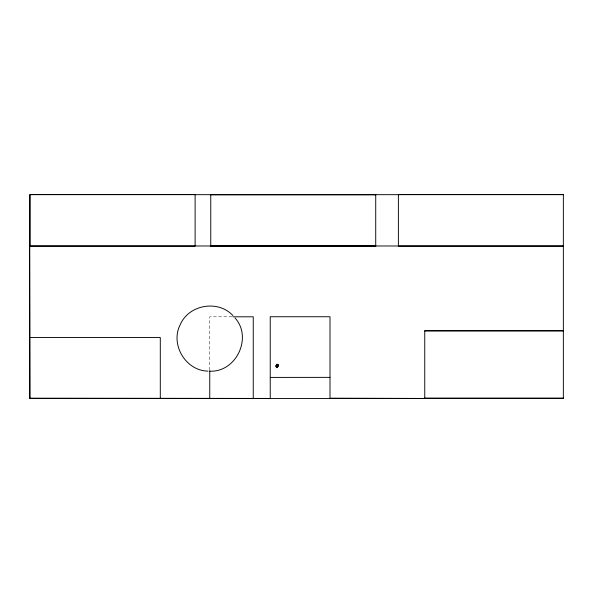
<?xml version="1.0" encoding="UTF-8"?>
<svg xmlns="http://www.w3.org/2000/svg" width="593" height="593" viewBox="0 0 593 593"><rect width="100%" height="100%" fill="white"/><g stroke="black" fill="none" stroke-linecap="round" stroke-linejoin="round"><path stroke-width="0.44" stroke-dasharray="2.96 2.22" d="M231.967 316.803L209.759 316.803L209.759 370.01"/><path stroke-width="0.89" d="M277.531 366.822C277.843 366.111 275.975 368.839 276.205 366.037M276.42 367.371L276.338 365.066M275.975 365.74L276.664 365.318M277.828 364.458L276.546 364.628L276.153 365.97M276.612 367.393L276.42 367.749M276.39 366.051L276.575 365.37M277.035 364.539L276.434 364.71M276.442 364.94L276.805 364.525M276.657 367.623L276.879 367.119M276.686 367.49L277.865 366.763M277.917 365.629C277.628 366.926 278.25 365.51 277.65 365.644M277.257 366.051L277.146 365.666M276.657 366.822L276.583 366.081M277.606 366.237L277.895 365.963M278.347 365.77L277.672 366.022L278.273 366.081M277.168 365.199L278.058 365.384L276.657 364.814M277.153 367.282L277.657 367.03M277.213 367.497L277.354 367.304M277.05 367.356L276.664 367.215M276.872 364.991L277.606 365.058L276.583 364.636M277.235 367.326L277.213 366.934M277.754 365.696L278.095 365.177L276.597 364.68M277.198 367.104L277.405 366.615M277.806 365.488L277.776 365.021M277.235 364.421L277.895 364.584L277.524 364.584M277.865 364.628L277.783 364.621M277.732 365.095L276.968 364.851M277.257 366.83L277.116 367.215L277.665 366.919M278.043 365.607L278.013 365.11M276.672 366.385L276.256 366.481L276.649 366.726M277.168 365.229L277.494 365.169M276.82 364.324L277.405 364.31M209.633 371.159C236.081 372.612 252.796 337.625 235.05 317.959M563.35 194.674L29.65 194.674L29.65 398.444L563.35 398.444L563.35 194.556L398.385 194.556L398.385 246.102L563.35 246.102M210.76 194.778L375.725 194.778M563.35 245.984L29.65 245.984L30.035 398.444M210.76 246.08L375.725 246.08M232.893 316.803L253.248 316.803L253.248 398.444M563.35 330.627L424.751 330.627L424.751 398.444L330.004 398.177L330.004 316.744L270.238 316.744L270.238 398.444L30.035 398.177M424.751 330.998L563.35 330.998M30.035 337.55L160.295 337.55L160.295 398.444M270.238 377.422L330.004 377.363M424.751 398.066L563.35 398.066M208.032 371.114C185.661 370.84 169.872 344.259 180.331 324.482C188.93 304.535 218.224 299.576 232.916 315.572M277.042 364.265L277.42 364.384M276.212 366.126L276.672 366.541L275.923 366.17M277.887 364.51L277.435 364.473M375.725 194.66L375.725 246.199L210.76 246.199L210.76 194.66M209.759 370.921L209.759 398.444M195.112 194.556L30.147 194.556L30.147 246.102L195.112 246.102L195.112 194.556"/></g></svg>
